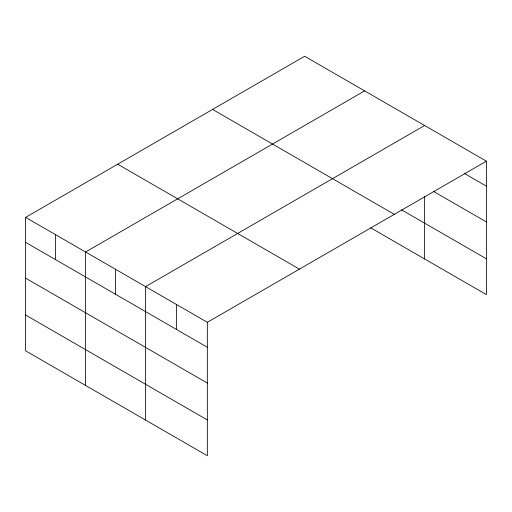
<?xml version="1.0" encoding="UTF-8"?>
<svg xmlns="http://www.w3.org/2000/svg" width="512" height="512" viewBox="0 0 512 512"><rect width="100%" height="100%" fill="white"/><g stroke="black" fill="none" stroke-linecap="round" stroke-linejoin="round"><path stroke-width="0.77" d="M486.4 161.184L304.666 56.262L25.6 217.376L25.6 350.816L207.334 455.738L207.334 322.304L486.4 161.184L486.4 294.624L370.771 227.866M364.634 90.886L85.574 252L85.574 385.44M424.608 125.51L145.549 286.63L145.549 420.064M464.429 173.472L486.4 186.157M433.536 191.43L486.4 221.952M401.44 209.779L486.4 258.829M212.57 109.427L394.31 214.355M117.69 164.211L299.43 269.133M25.6 217.376L207.334 322.304M25.6 242.349L207.334 347.277M25.6 278.144L207.334 383.066M25.6 315.021L207.334 419.942M424.608 196.48L424.608 258.95M176.442 304.467L176.442 329.44M115.558 269.312L115.558 294.285M55.584 234.688L55.584 259.661"/></g></svg>
